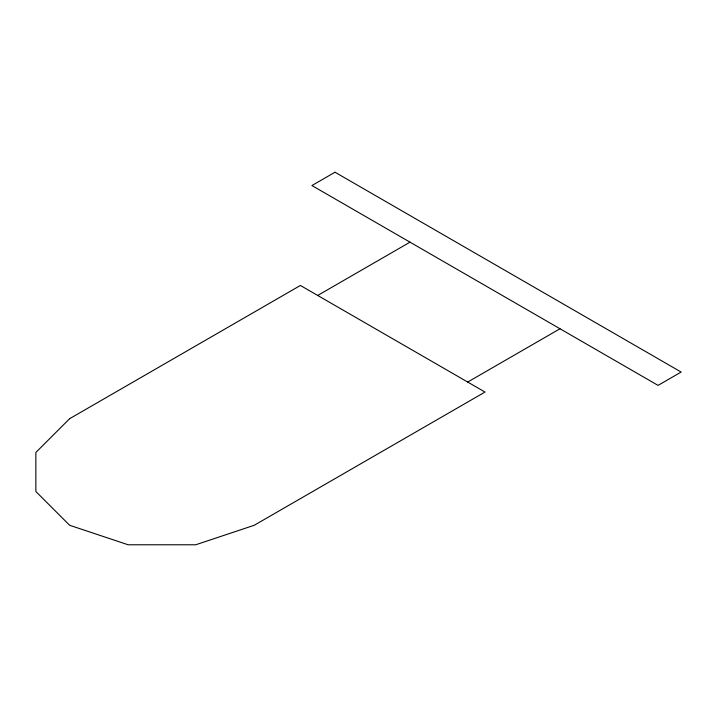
<?xml version="1.0" encoding="UTF-8"?>
<svg xmlns="http://www.w3.org/2000/svg" width="717" height="717" viewBox="0 0 717 717"><rect width="100%" height="100%" fill="white"/><g stroke="black" fill="none" stroke-linecap="round" stroke-linejoin="round"><path stroke-width="1.08" d="M317.703 295.458L410.007 242.167M467.699 382.053L560.004 328.762M69.639 418.692L35.85 452.481L35.85 491.486L69.639 525.274L128.155 544.777L195.723 544.777L254.248 525.274L485.006 392.047L300.396 285.465L69.639 418.692M335.009 172.223L311.931 185.542L658.072 385.387L681.15 372.06L335.009 172.223"/></g></svg>
